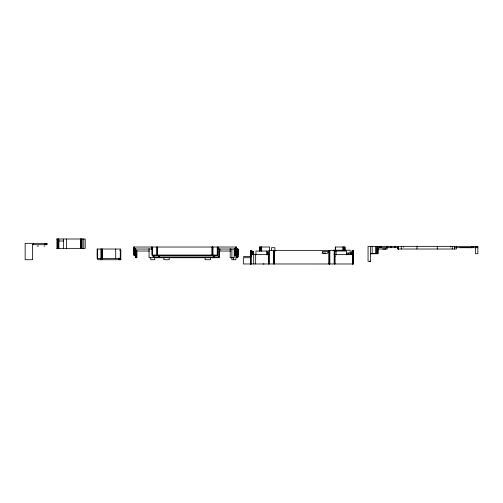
<?xml version="1.0" encoding="UTF-8"?>
<svg xmlns="http://www.w3.org/2000/svg" width="503" height="503" viewBox="0 0 503 503"><rect width="100%" height="100%" fill="white"/><g stroke="black" fill="none" stroke-linecap="round" stroke-linejoin="round"><path stroke-width="0.75" d="M252.034 254.902L252.034 251.035M253.374 254.505L253.374 251.55L252.034 251.55L252.034 254.681M255.933 254.902L255.933 251.035L267.539 251.035L267.539 254.902M266.659 254.902L266.659 251.035M271.513 250.683L271.513 247.69L274.889 247.69L274.889 250.362M334.897 254.902L334.897 251.035L346.523 251.035L346.523 254.902M336.061 254.902L336.061 251.035M347.083 254.518L347.083 253.04L351.094 253.04L351.094 254.373M350.151 253.311L350.151 250.198L333.282 250.198M351.094 254.518L351.094 253.04M475.524 247.683L475.524 253.701L477.85 253.701L477.85 246.351L368.058 246.351L368.051 261.29L370.46 261.29L370.466 246.351M377.803 248.438L377.81 253.701L372.176 253.701L372.176 246.351M377.81 250.362L377.81 248.557M372.176 253.701L370.466 253.707L377.847 253.701L377.847 249.023M236.284 249.695L236.253 252.368L236.284 247.545M237.963 249.545L237.963 254.373M261.126 250.695L261.139 247.023M236.253 252.368L236.284 248.356M237.963 251.701L237.938 254.373L237.938 250.362M250.714 263.974L251.148 263.981L250.67 263.968L250.739 250.362L251.582 250.362L251.582 254.373M460.1 247.683L460.748 247.677M263.019 263.987L264.069 263.981M464.697 247.683L468.953 247.677M56.688 239L85.214 239L85.214 248.356L56.688 248.356M58.889 241.006L63.453 241.006M32.267 244.684L47.1 244.684L47.1 243.345L25.15 243.345L25.15 259.724L32.601 259.724L32.601 244.684M37.153 246.017L38.662 246.017M43.931 246.017L44.93 246.017M235.417 255.04L236.284 255.04L236.284 247.023L133.867 247.023L133.867 255.04L134.678 255.04M476.014 247.017L477.85 247.017M398.558 247.683L377.181 247.683L377.193 253.701M477.85 247.683L454.41 247.683L454.398 249.023L454.41 246.351M344.039 248.193L343.807 250.073M377.652 249.023L387.178 249.023L387.128 246.351M120.393 249.029L97.117 249.029L97.117 258.385L120.393 258.385M134.156 249.029L152.296 249.029M217.327 249.029L237.963 249.029L237.963 257.046L236.938 257.046L236.938 257.718M119.771 250.362L120.934 250.362M135.835 251.035L149.422 251.035M219.006 251.035L230.908 251.035M234.448 251.035L237.749 251.035M251.368 251.035L252.11 251.035L252.11 254.373M352.32 251.035L351.76 251.035L351.76 254.373M267.3 253.04L268.64 253.04M321.983 253.04L325.799 253.04M250.865 254.373L269.199 254.373M333.86 254.373L352.968 254.373M243.326 256.379L250.758 256.379M334.596 256.379L335.099 256.379M136.363 257.046L135.313 257.046L135.313 255.587M250.758 257.718L243.326 257.718L243.326 263.968L353.188 263.981M120.934 259.724L97.657 259.724L97.701 249.029M471.896 247.683L469.092 247.677L469.884 247.683M460.962 247.677L463.282 247.683M370.466 253.701L371.616 253.707M369.491 261.29L370.46 261.29M456.41 247.683L456.403 246.351L456.397 249.023L397.798 249.023L397.798 246.351M476.014 246.351L476.014 247.683M473.241 246.351L473.241 247.677M471.707 246.351L471.707 247.677M452.222 246.351L452.222 249.023M450.336 246.351L450.336 247.017M437.27 246.351L437.27 249.023M416.956 246.351L416.956 249.023M403.551 246.351L403.551 247.017M403.507 246.351L403.507 247.017M401.287 246.351L401.287 249.023M398.558 246.351L398.558 249.023M398.288 247.683L398.288 249.023M398.275 246.351L398.2 249.023M397.999 247.017L397.999 249.023M394.912 246.351L394.912 247.683M391.453 246.351L391.453 247.683M390.787 246.351L390.787 247.683M387.775 246.351L387.706 247.683M387.599 246.351L387.599 247.683M387.461 246.351L387.461 247.683M387.297 246.351L387.297 247.683M385.939 248.557L385.939 249.023M385.675 249.023L382.601 249.023M380.997 246.351L380.997 247.683M380.934 246.351L380.934 247.683M380.828 246.351L380.828 247.683M380.689 246.351L380.689 247.683M380.526 246.351L380.526 247.683M380.356 246.351L380.356 247.683M380.18 246.351L380.18 247.683M380.017 246.351L380.017 247.683M379.878 246.351L379.878 247.683M379.771 246.351L379.771 247.683M379.683 246.351L379.708 247.683M377.86 246.351L377.854 253.701M376.483 246.351L376.483 253.701M375.483 246.351L375.483 253.701M353.131 263.981L353.188 250.362L352.32 250.362L352.32 254.373M353.1 250.362L353.018 263.981M352.999 250.362L352.968 263.981M352.88 250.362L352.88 263.981M352.735 254.373L352.735 263.981M348.793 253.04L348.793 254.373M345.071 249.916L345.071 247.023L335.281 247.023L335.281 249.916M344.838 247.023L344.838 249.966M344.209 247.023L344.209 249.966M343.58 247.023L343.58 249.966M343.266 247.023L343.266 249.966M342.952 247.023L342.952 249.916M335.595 247.023L335.595 249.966M335.099 254.373L335.099 263.981M334.596 263.981L334.596 250.362L268.841 250.362L268.841 263.981M334.231 250.362L334.149 263.981M329.867 250.362L329.867 263.981M329.566 250.362L329.566 263.981M329.484 250.362L329.484 263.981M329.396 250.362L329.396 263.981M329.308 250.362L329.22 263.981M329.201 250.362L329.195 251.035M328.843 250.362L328.843 263.981M275.675 250.362L275.675 251.035M274.506 250.362L274.506 263.981M274.336 250.362L274.336 251.035M274.072 250.362L274.072 263.981M273.695 250.362L273.695 263.981M269.608 250.645L269.608 247.023L259.429 247.023L259.429 251.368M269.394 250.362L269.394 251.035M269.231 250.362L269.231 263.981M268.388 254.373L268.388 263.981M261.673 247.023L261.673 251.368M261.397 247.023L261.397 250.695L259.63 250.695L259.63 247.023M260.592 247.023L260.592 250.695M260.189 247.023L260.189 250.695M255.656 254.373L255.656 263.981M253.707 254.373L253.707 263.981M253.374 251.544L253.374 254.681M251.368 250.362L251.425 251.035M251.06 250.362L251.06 263.981M250.991 254.373L250.991 256.593M250.852 250.362L250.852 263.981M250.695 250.362L250.714 256.417M237.906 249.029L237.938 257.046M237.837 249.029L237.749 257.046M237.693 249.029L237.668 257.046M237.51 249.029L237.51 251.035M237.095 251.035L237.095 257.718L236.379 257.718L236.379 254.744M236.542 251.035L236.542 257.718M236.253 247.023L236.253 255.04M236.064 247.023L236.064 255.04M235.869 254.65L235.869 259.724L231.858 259.724L231.858 257.41M235.832 247.023L235.832 249.029M235.417 249.029L235.417 255.713L234.857 255.713L234.857 248.419M234.191 248.463L234.191 257.718L230.179 257.718L230.179 248.463M233.568 257.549L233.568 259.724M231.889 249.029L231.889 257.718M219.874 249.029L219.874 251.035M219.371 249.029L219.371 257.046L153.616 257.046L153.616 255.543M219.082 251.035L219.082 257.046M219.006 257.046L219.006 257.718L153.981 257.718L153.981 257.046M218.931 249.029L218.931 257.046M218.195 247.023L218.195 249.029M217.692 247.023L217.692 255.04L151.937 255.04L151.937 247.023M217.327 255.04L217.327 255.713L152.296 255.713L152.327 247.023M217.246 247.023L217.246 255.04M214.649 255.587L214.649 257.046M214.347 255.587L214.259 257.046M214.177 255.587L214.177 257.046M214.089 255.587L214.089 257.046M213.995 255.587L213.976 257.718M213.819 257.046L213.819 257.718M213.624 255.587L213.624 257.046M212.964 247.023L212.964 255.04M212.662 247.023L212.662 255.04M212.58 247.023L212.492 255.04M212.404 247.023L212.404 255.04M212.316 247.023L212.291 255.713M211.939 247.023L211.939 255.04M210.417 257.41L210.417 259.724L205.073 259.724L205.073 257.41M169.228 257.41L169.228 259.724L163.877 259.724L163.877 257.41M159.288 255.587L159.294 257.718M159.118 257.046L159.118 257.718M158.847 255.587L158.847 257.046M158.476 255.587L158.476 257.046M157.602 247.023L157.602 255.04M157.433 255.04L157.433 255.713M157.169 247.023L157.169 255.04M156.791 247.023L156.791 255.04M154.748 257.41L154.748 259.724L150.737 259.724L150.737 257.41M154.012 255.587L154.012 257.046M153.063 255.405L153.063 257.718L149.058 257.718L149.058 248.463M151.485 247.023L151.485 249.029M136.885 250.425L136.891 257.718L135.986 257.718L135.986 257.046M136.659 250.425L136.659 257.718M136.363 251.035L136.363 257.718M135.835 249.029L135.835 257.046M135.433 255.587L135.389 257.046M135.2 248.419L135.206 255.713L134.641 255.713L134.678 249.029M134.156 247.023L134.156 255.04M134.037 247.023L133.993 255.04M133.949 247.023L133.924 255.04M120.814 250.362L120.814 259.724M120.5 250.362L120.5 259.724M120.274 249.029L120.274 258.385M119.771 258.158L119.771 259.724M119.18 258.158L119.18 259.724M118.739 258.158L118.739 259.724M115.721 249.029L115.721 258.385M102.612 258.158L102.612 259.724M102.266 249.029L102.266 258.385M102.178 249.029L102.178 258.385M101.851 249.029L101.851 258.385M101.505 249.029L101.505 258.385M100.889 249.029L100.877 259.724M83.781 239L83.781 248.356M82.159 239L82.159 248.356M81.612 239L81.612 248.356M81.228 239L81.228 248.356M80.876 239L80.876 248.356M80.719 239L80.719 248.356M66.377 239L66.377 248.356M63.447 239L63.447 248.356M58.92 239L58.92 248.356M58.618 239L58.618 248.356M58.034 239L58.034 248.356M57.455 239L57.455 248.356M56.927 239L56.927 248.356M46.672 243.345L46.672 244.684M44.93 243.345L44.93 244.684M33.255 243.345L33.229 244.684M328.057 252.695L327.22 253.361L323.209 253.361L322.373 252.695L322.373 251.525L328.057 251.525L328.057 252.695M135.59 257.046L135.609 249.029L135.552 257.046"/></g></svg>
